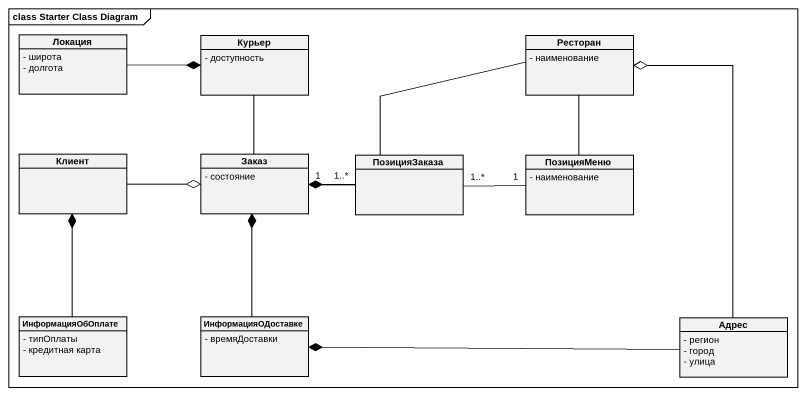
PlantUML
@startuml
mainframe class Starter Class Diagram
hide circle
hide empty members
skinparam classAttributeIconSize 0
class Локация {
  - широта
  - долгота
}
class Курьер {
  - доступность
}
class Ресторан {
  - наименование
}
class Клиент
class Заказ {
  - состояние
}
class ПозицияЗаказа
class ПозицияМеню {
  - наименование
}
class ИнформацияОбОплате {
  - типОплаты
  - кредитная карта
}
class ИнформацияОДоставке {
  - времяДоставки
}
class Адрес {
  - регион
  - город
  - улица
}
Локация -right-* Курьер
Ресторан -left- Заказ
Ресторан -- ПозицияМеню
Клиент -right-o Заказ
Заказ -up- Курьер
ПозицияЗаказа "1..*" -left-* "1" Заказ
ПозицияЗаказа "1..*" -right- "1" ПозицияМеню
ИнформацияОбОплате -up-* Клиент
ИнформацияОДоставке -up-* Заказ
Адрес -up-o Ресторан
Адрес -left-* ИнформацияОДоставке
@enduml
